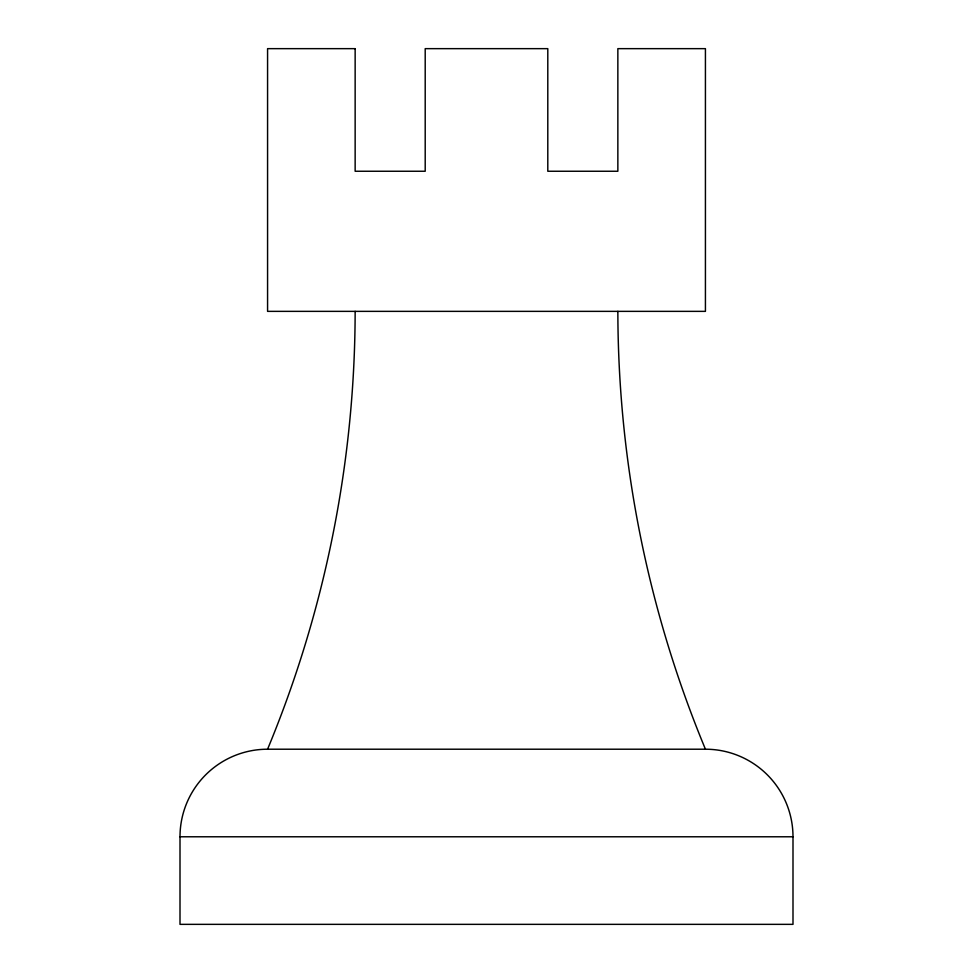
<?xml version="1.0" encoding="UTF-8"?>
<svg xmlns="http://www.w3.org/2000/svg" width="973" height="973" viewBox="0 0 973 973"><rect width="100%" height="100%" fill="white"/><g stroke="black" fill="none" stroke-linecap="round" stroke-linejoin="round"><path stroke-width="1.46" d="M267.575 749.21L705.425 749.21A87.57 87.57 0 0 1 792.995 836.78L792.995 924.35L180.005 924.35L180.005 836.78A87.57 87.57 0 0 1 267.575 749.21A1145.635 1145.635 0 0 0 355.145 311.36M180.005 836.78L792.995 836.78M705.425 749.21A1145.635 1145.635 0 0 1 617.855 311.36M355.145 48.65L267.575 48.65L267.575 311.36L705.425 311.36L705.425 48.65L617.855 48.65L617.855 171.248L547.799 171.248L547.799 48.65L425.201 48.65L425.201 171.248L355.145 171.248L355.145 48.65"/></g></svg>
